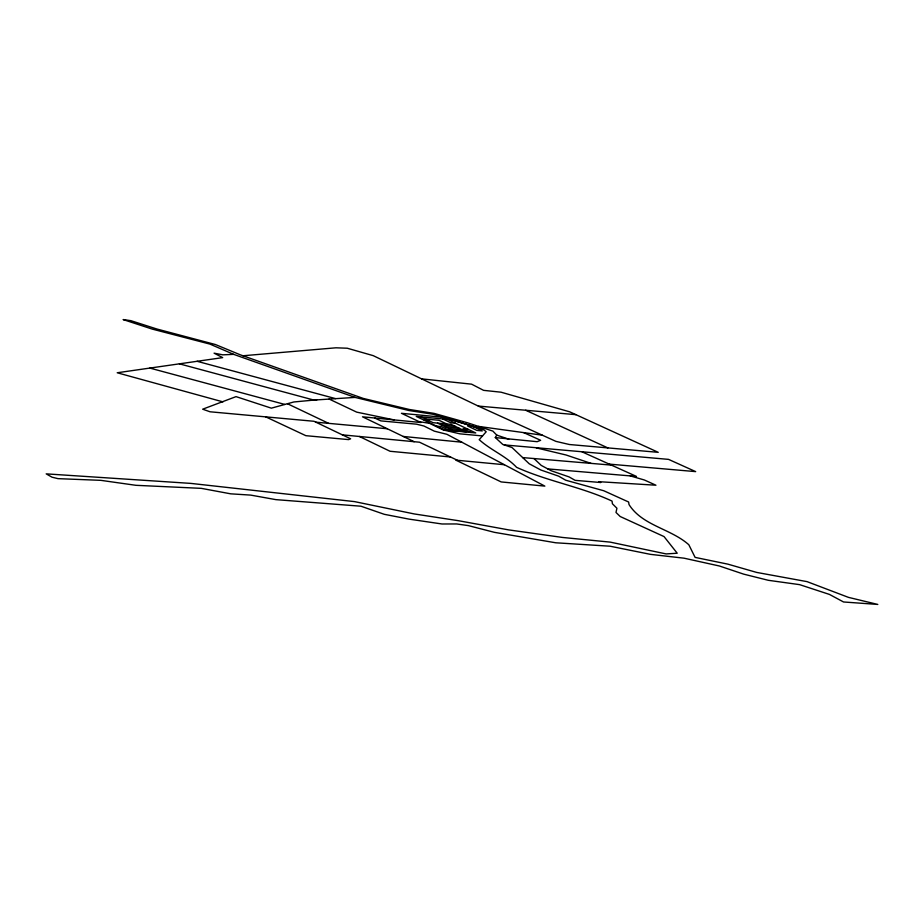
<?xml version="1.0" encoding="UTF-8"?>
<svg xmlns="http://www.w3.org/2000/svg" width="924" height="924" viewBox="0 0 924 924"><rect width="100%" height="100%" fill="white"/><g stroke="black" fill="none" stroke-linecap="round" stroke-linejoin="round"><path stroke-width="1.39" d="M495.31 437.583L496.731 435.1L492.873 431.104L467.325 422.73L434.026 413.374L409.274 409.471L363.328 398.44L240.309 354.816L215.442 344.537L156.861 329.002L130.838 320.663L123.111 319.565L152.241 329.094L209.967 344.109L233.657 354.354L355.082 397.401L408.986 410.533L433.529 414.345L483.518 429.544L486.197 431.774L479.198 439.651C490.702 450.184 505.763 455.844 516.585 467.325C547.482 481.312 581.358 486.798 612.046 501.097L612.427 503.799L616.932 508.246L615.985 512.45L620.2 516.516L664.033 536.578L677.223 553.233L666.077 553.915L610.221 542.122L562.566 537.456L508.535 529.868L458.327 520.686L414.252 513.94L354.55 501.617L190.898 483.402L46.2 473.862L52.01 477.188L58.004 478.644L100.832 480.341L135.909 485.308L201.282 488.346L230.723 493.832L250.681 495.102L275.906 499.641L360.949 506.213L384.28 514.31L409.066 519.126L442.019 523.989L456.699 523.954L468.433 525.629L494.421 532.339L555.717 542.781L610.094 546.211L650.461 554.354L684.014 558.177L719.392 565.996L743.635 574.127L768.294 580.295L799.63 584.649L829.452 594.421L843.531 601.974L877.8 604.435L848.44 597.366L807.056 581.635L756.664 572.418L727.869 564.148L695.091 557.38L688.83 544.756C670.651 528.586 642.411 525.733 629.025 504.573L628.609 502.009L603.742 490.736L565.696 480.214L558.639 476.16L540.91 470.039L529.267 463.802L512.023 447.539L502.772 444.432L495.31 437.583L537.11 441.684L540.621 440.298L523.7 432.617M355.082 397.401L313.894 400.08L179.418 363.837M316.874 399.803L293.844 401.975L271.344 408.165L236.036 396.627L202.668 409.193L210.037 411.781L313.964 421.275L350.612 438.808L348.625 439.605L305.856 435.678L265.742 416.863M242.966 355.763L335.932 347.805L347.251 348.221L373.227 355.648L478.286 406.075L555.936 441.372L569.392 444.513L658.235 452.333L569.704 411.827L501.074 392.203L483.575 390.344L471.587 384.165L421.621 378.875M233.657 354.354L222.834 354.839L214.068 353.164L222.684 357.623L117.209 372.765L222.95 401.871M522.672 457.588L611.422 465.107M547.805 468.907L636.474 476.426L582.074 451.859M504.192 444.906L668.549 459.378L695.668 471.621L609.193 464.114M478.286 406.075L575.952 414.668M315.95 422.187L387.248 428.736M482.501 435.943L460.013 433.853L443.116 429.914L429.66 423.377L418.976 421.598M425.375 418.988L439.062 420.304L446.719 423.977M424.243 420.247L428.921 420.697M455.497 423.238L450.808 422.788L442.815 418.953M441.372 424.936L455.047 426.253M445.195 426.773L458.882 428.089M436.486 426.126L441.175 426.576L449.168 430.422M467.752 429.129L463.063 428.678L471.067 432.513M449.029 428.621L462.705 429.926M342.342 434.846L419.519 442.215L457.38 460.279M450.519 456.987L390.055 451.27L359.39 436.474M504.412 464.726L455.798 460.129L501.189 481.935L544.848 486.116L446.869 434.292L434.268 431.138L423.862 425.976L416.481 424.174L380.861 420.894L374.67 418.006M403.291 436.463L461.804 442.192M478.528 426.403L542.284 435.169M394.121 419.9L356.71 412.139L329.094 399.029M536.324 447.886L566.042 454.989L591.037 463.386M197.112 361.296L335.562 398.625M149.838 368.075L284.858 404.446M630.26 475.895L644.375 479.995L655.936 485.216L598.648 481.67L600.796 482.524L575.098 480.341L569.196 476.957L551.27 470.766L541.221 465.384L533.98 458.547M483.518 429.544L443.959 417.371L401.432 413.305L420.928 422.522L362.508 416.816L414.16 441.707M496.731 435.1L508.766 439.189M525.652 410.244L607.865 447.909M287.456 403.73L328.632 423.354M437.537 423.1L452.852 430.457L466.539 431.774L451.224 424.416L433.033 422.672L420.928 416.851M447.493 419.392L416.239 416.401L444.49 429.972L475.744 432.963L447.493 419.392M473.111 426.507L467.636 425.987L476.83 430.399L482.305 430.919L473.111 426.507"/></g></svg>
